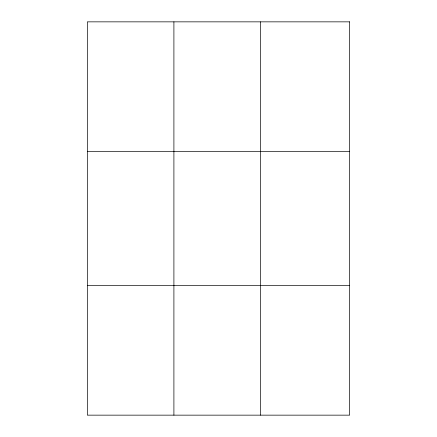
<?xml version="1.0" encoding="UTF-8"?>
<svg xmlns="http://www.w3.org/2000/svg" width="437" height="437" viewBox="0 0 437 437"><rect width="100%" height="100%" fill="white"/><g stroke="black" fill="none" stroke-linecap="round" stroke-linejoin="round"><path stroke-width="0.66" d="M173.904 21.85L173.904 415.15M260.468 21.85L260.468 415.15M87.34 151.639L349.66 151.639M87.34 285.361L349.66 285.361M349.66 21.85L349.66 415.15L87.34 415.15L87.34 21.85L349.66 21.85"/></g></svg>
